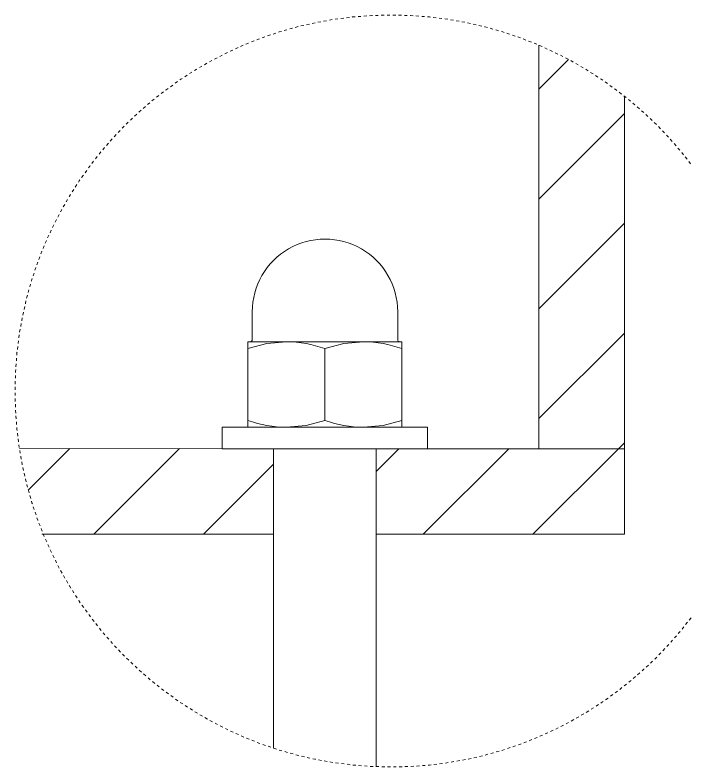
# Model space of a CAD drawing. Header units: inches. Extents: x 3 to 193, y 3 to 134.
# Drawn here: x 104.57 to 127.72, y 23.14 to 49.09 of the extents above; entities that cross this region are included whole.
import ezdxf

# ---------------------------------------------------------------- set-up
doc = ezdxf.new("R2010")
doc.units = ezdxf.units.IN
doc.linetypes.add('HIDDEN', pattern=[1.905, 1.27, -0.635])
doc.layers.add('ZANO_R', color=7, linetype='Continuous', lineweight=0)
doc.layers.add('ZANO_R_przerywana', color=250, linetype='HIDDEN', lineweight=0)

msp = doc.modelspace()

# ---------------------------------------------------------------- linework, layer by layer
at = {"layer": 'ZANO_R'}
for p, q in [((122.64302, 48.04563), (122.64302, 34.12572)), ((122.64302, 46.52655), (123.66917, 47.55269)), ((125.59501, 46.2893), (125.59501, 34.12572)), ((122.64302, 42.73946), (125.59501, 45.69145)), ((122.64302, 38.95237), (125.59501, 41.90436)), ((112.75386, 38.8489), (112.75386, 37.88951)), ((117.77223, 37.88951), (117.77223, 38.8489)), ((122.64302, 35.16528), (125.59501, 38.11727)), ((112.60625, 37.57841), (112.60625, 37.8157)), ((113.93464, 37.8157), (112.60625, 37.8157)), ((112.60625, 37.57841), (113.25707, 37.75057)), ((113.25707, 37.75057), (113.93464, 37.8157)), ((116.59143, 37.8157), (113.93464, 37.8157)), ((115.26305, 37.57841), (115.91386, 37.75057)), ((115.91386, 37.75057), (116.59143, 37.8157)), ((117.91984, 37.8157), (116.59143, 37.8157)), ((117.91984, 37.57841), (117.91984, 37.8157)), ((112.60625, 37.57841), (112.60625, 35.10101)), ((115.26305, 37.57841), (115.26305, 35.10101)), ((117.91984, 37.57841), (117.91984, 35.10101)), ((112.60625, 34.86372), (112.60625, 35.10101)), ((115.26305, 35.10101), (114.61223, 34.92884)), ((117.91984, 35.10101), (117.26901, 34.92884)), ((117.91984, 34.86372), (117.91984, 35.10101)), ((111.72065, 34.86372), (111.72065, 34.12572)), ((118.80542, 34.86372), (111.72065, 34.86372)), ((114.61223, 34.92884), (113.93464, 34.86372)), ((117.26901, 34.92884), (116.59143, 34.86372)), ((118.80542, 34.12572), (118.80542, 34.86372)), ((125.39055, 34.12572), (125.59501, 34.33018)), ((104.72255, 34.13233), (113.49185, 34.12572)), ((105.02813, 32.69875), (106.46139, 34.13201)), ((107.2902, 31.17372), (110.24509, 34.12862)), ((118.80542, 34.12572), (111.72065, 34.12572)), ((113.49185, 31.17372), (113.49185, 34.12572)), ((113.49185, 34.12572), (113.49185, 23.7912)), ((117.03424, 31.17372), (117.03424, 34.12572)), ((117.03424, 34.12572), (125.59501, 34.12572)), ((117.03424, 34.12572), (117.03424, 23.15224)), ((117.03424, 33.34359), (117.81637, 34.12572)), ((118.65147, 31.17372), (121.60346, 34.12572)), ((122.43856, 31.17372), (125.39055, 34.12572)), ((125.59501, 34.12572), (122.64302, 34.12572)), ((111.07729, 31.17372), (113.49185, 33.58829)), ((113.49185, 31.17372), (105.49052, 31.17372)), ((125.59501, 31.17372), (117.03424, 31.17372))]:
    msp.add_line(p, q, dxfattribs=at)
msp.add_lwpolyline([(125.59501, 34.12572), (125.59501, 31.17372)], dxfattribs=at)
for centre, radius, start, end in [((115.26305, 38.84891), 2.50919, 359.999731, 180.000269), ((112.68004, 37.88952), 0.07382, 270.002935, 359.990235), ((117.84605, 37.88952), 0.07382, 180.009765, 269.997065), ((113.90068, 33.78868), 4.02716, 70.226957, 89.516766), ((116.55747, 33.78868), 4.02716, 70.226957, 89.516766), ((113.96864, 38.89098), 4.02741, 250.227931, 269.516264), ((116.62543, 38.89098), 4.02741, 250.227931, 269.516264)]:
    msp.add_arc(centre, radius, start, end, dxfattribs=at)
at = {"layer": 'ZANO_R_przerywana', "color": 1, "ltscale": 0.05}
msp.add_circle((117.54377, 36.116), 12.97377, dxfattribs=at)

doc.saveas('drawing.dxf')
